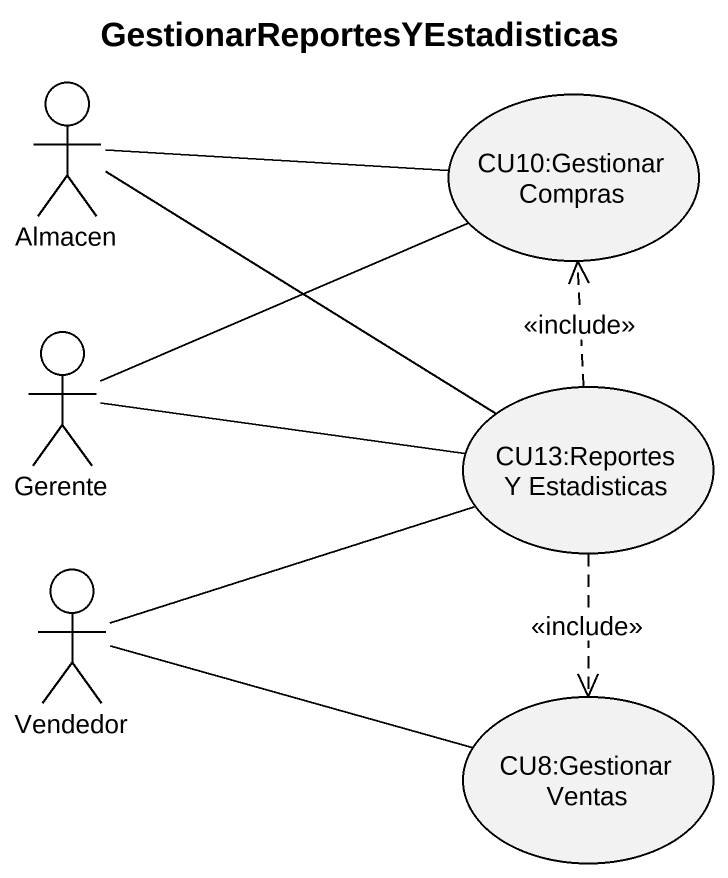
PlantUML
@startuml
title GestionarReportesYEstadisticas
actor Almacen
usecase "CU10:Gestionar Compras" as CU10_Gestionar_Compras
actor Gerente
usecase "CU13:Reportes Y Estadisticas" as CU13_Reportes_Y_Estadisticas
actor Vendedor
usecase "CU8:Gestionar Ventas" as CU8_Gestionar_Ventas
Almacen -right- CU10_Gestionar_Compras
Almacen -right- CU13_Reportes_Y_Estadisticas
Gerente -right- CU10_Gestionar_Compras
Gerente -right- CU13_Reportes_Y_Estadisticas
CU13_Reportes_Y_Estadisticas .up.> CU10_Gestionar_Compras : <<include>>
CU13_Reportes_Y_Estadisticas ..> CU8_Gestionar_Ventas : <<include>>
Vendedor -right- CU13_Reportes_Y_Estadisticas
Vendedor -right- CU8_Gestionar_Ventas
@enduml
